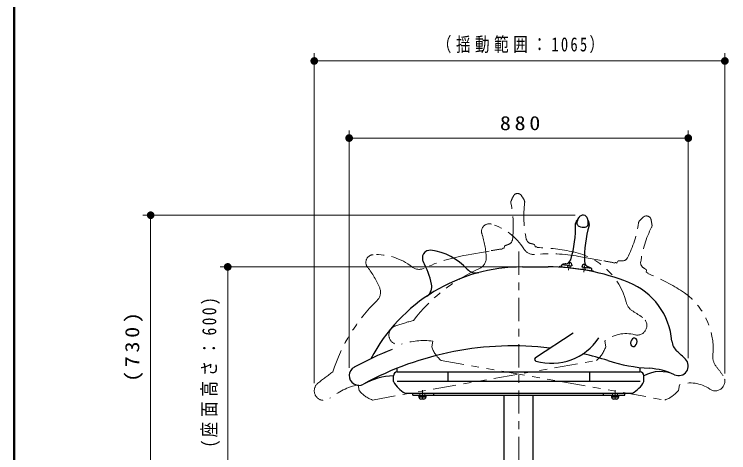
# Model space of a CAD drawing. Units: millimetres on the paper, scale 1:20. Extents: x -385 to 0, y 0 to 267.
# Drawn here: x -385 to -292.3, y 87.9 to 144.7 of the extents above; entities that cross this region are included whole.
import ezdxf

# ---------------------------------------------------------------- set-up
doc = ezdxf.new("R2010")
doc.units = ezdxf.units.MM
for name, pattern in [('USER1', [4.5, 2.5, -2]), ('USER2', [6, 3, -1, 1, -1]), ('USER3', [8, 3, -1, 1, -1, 1, -1])]:
    doc.linetypes.add(name, pattern=pattern)
doc.layers.add('LY_1', color=7, linetype='Continuous', lineweight=13)
doc.styles.add('ＭＳ ゴシック', font='')
doc.styles.get('ＭＳ ゴシック').set_extended_font_data('MS Gothic')

# ---------------------------------------------------------------- blocks, each defined once
blk = doc.blocks.new('filled_dot')
at = {"color": 0, "linetype": 'Continuous', "lineweight": -2, "const_width": 1.25}
blk.add_lwpolyline([(-0.625, 0, 1), (0.625, 0, 1)], format="xyb", close=True, dxfattribs=at)

msp = doc.modelspace()

# ---------------------------------------------------------------- linework, layer by layer
at = {"layer": 'LY_1', "lineweight": 50}
msp.add_line((-385, 267), (-385, 0), dxfattribs=at)
at = {"layer": 'LY_1'}
for p, q in [((-346.08, 96.935), (-346.08, 139.691)), ((-292.809, 98.175), (-292.809, 139.691)), ((-346.08, 138.691), (-292.809, 138.691)), ((-341.554, 98.884), (-341.554, 129.691)), ((-297.554, 100.143), (-297.554, 129.691)), ((-341.554, 128.691), (-297.554, 128.691)), ((-312.221, 118.691), (-368.306, 118.691)), ((-367.306, 82.127), (-367.306, 118.691)), ((-320.054, 111.99), (-358.306, 111.99)), ((-357.306, 82.127), (-357.306, 111.99))]:
    msp.add_line(p, q, dxfattribs=at)
at = {"layer": 'LY_1', "linetype": 'USER3'}
for p, q in [((-326.36, 113.525), (-323.109, 114.1)), ((-321.582, 114.41), (-321.423, 114.417)), ((-321.423, 114.417), (-321.393, 114.661)), ((-317.426, 114.59), (-317.477, 114.83)), ((-317.426, 114.59), (-317.267, 114.597)), ((-311.763, 113.351), (-308.512, 112.776)), ((-306.971, 112.544), (-306.819, 112.496)), ((-306.819, 112.496), (-306.707, 112.715)), ((-303.006, 111.288), (-302.971, 111.531)), ((-303.006, 111.288), (-302.853, 111.24)), ((-330.845, 101.631), (-330.714, 102.37)), ((-308.263, 101.631), (-308.393, 102.37)), ((-338.524, 94.732), (-309.474, 99.868)), ((-329.633, 99.868), (-300.584, 94.732)), ((-340.267, 95.973), (-340.397, 96.711)), ((-298.841, 95.973), (-298.711, 96.711))]:
    msp.add_line(p, q, dxfattribs=at)
at = {"layer": 'LY_1', "linetype": 'USER2'}
for p, q in [((-319.554, 113.969), (-319.554, 59.881)), ((-313.087, 111.559), (-312.96, 112.522)), ((-311.105, 111.296), (-310.977, 112.259)), ((-332.054, 94.989), (-332.054, 95.989)), ((-307.054, 94.989), (-307.054, 95.989))]:
    msp.add_line(p, q, dxfattribs=at)
at = {"layer": 'LY_1', "lineweight": 25}
for p, q in [((-314.036, 112.009), (-313.965, 112.244)), ((-313.926, 112.297), (-312.684, 112.132)), ((-312.666, 112.267), (-312.684, 112.132)), ((-319.054, 111.99), (-315.752, 111.99)), ((-314.195, 112.03), (-309.913, 111.462)), ((-311.327, 112.089), (-311.345, 111.955)), ((-310.103, 111.79), (-311.345, 111.955)), ((-310.071, 111.483), (-310.079, 111.729)), ((-317.385, 100.235), (-312.499, 103.436)), ((-335.304, 98.377), (-335.304, 98.859)), ((-335.304, 98.377), (-303.804, 98.377)), ((-328.736, 98.377), (-328.736, 97.127)), ((-310.372, 98.377), (-310.372, 97.127)), ((-303.804, 98.377), (-303.804, 98.948)), ((-335.804, 97.127), (-335.804, 97.877)), ((-303.304, 97.127), (-303.304, 97.877)), ((-303.804, 97.127), (-335.304, 97.127)), ((-334.304, 95.602), (-304.804, 95.602)), ((-333.304, 95.377), (-333.304, 95.602)), ((-330.554, 95.377), (-330.554, 95.602)), ((-308.554, 95.377), (-308.554, 95.602)), ((-305.804, 95.377), (-305.804, 95.602)), ((-333.304, 95.377), (-305.804, 95.377)), ((-332.579, 95.377), (-332.579, 95.277)), ((-331.529, 95.277), (-332.579, 95.277)), ((-332.514, 95.277), (-332.514, 95.152)), ((-332.514, 95.152), (-331.594, 95.152)), ((-332.504, 95.152), (-332.504, 95.102)), ((-331.854, 94.852), (-332.254, 94.852)), ((-332.057, 95.277), (-332.091, 95.152)), ((-332.017, 95.277), (-332.051, 95.152)), ((-331.604, 95.152), (-331.604, 95.102)), ((-331.594, 95.277), (-331.594, 95.152)), ((-331.529, 95.277), (-331.529, 95.377)), ((-321.429, 82.127), (-321.429, 95.377)), ((-317.679, 82.127), (-317.679, 95.377)), ((-307.579, 95.377), (-307.579, 95.277)), ((-306.529, 95.277), (-307.579, 95.277)), ((-307.514, 95.277), (-307.514, 95.152)), ((-307.514, 95.152), (-306.594, 95.152)), ((-307.504, 95.152), (-307.504, 95.102)), ((-306.854, 94.852), (-307.254, 94.852)), ((-307.057, 95.277), (-307.091, 95.152)), ((-307.017, 95.277), (-307.051, 95.152)), ((-306.604, 95.152), (-306.604, 95.102)), ((-306.594, 95.277), (-306.594, 95.152)), ((-306.529, 95.277), (-306.529, 95.377))]:
    msp.add_line(p, q, dxfattribs=at)
at = {"layer": 'LY_1', "linetype": 'USER1'}
for p, q in [((-313.219, 111.9), (-313.179, 112.198)), ((-312.872, 111.854), (-312.832, 112.152)), ((-311.236, 111.638), (-311.197, 111.935)), ((-310.889, 111.592), (-310.85, 111.889)), ((-332.379, 95.377), (-332.379, 95.602)), ((-331.729, 95.377), (-331.729, 95.602)), ((-307.379, 95.377), (-307.379, 95.602)), ((-306.729, 95.377), (-306.729, 95.602))]:
    msp.add_line(p, q, dxfattribs=at)
at = {"layer": 'LY_1', "linetype": 'USER3'}
for centre, radius, start, end in [((-319.698, 120.834), 0.664, 59.47426, 125.4724), ((-320.054, 120.357), 0.523, 155.35963, 191.91614), ((-300.036, 111.175), 22.547, 153.59608, 155.35963), ((-319.811, 120.993), 0.468, 125.4724, 153.59608), ((-319.598, 121.002), 0.468, 31.35058, 59.47426), ((-338.453, 109.515), 22.547, 29.58703, 31.35058), ((-319.302, 120.389), 0.523, 353.03052, 29.58703), ((-334.496, 117.309), 14.237, 352.78691, 11.91614), ((-304.651, 118.598), 14.237, 173.03052, 192.15975), ((-303.497, 117.607), 0.523, 135.30708, 171.86359), ((-287.841, 102.117), 22.547, 133.54353, 135.30708), ((-303.051, 118.121), 0.468, 105.41984, 133.54353), ((-302.999, 117.932), 0.664, 39.42171, 105.41984), ((-302.848, 118.056), 0.468, 11.29802, 39.42171), ((-324.498, 113.731), 22.547, 9.53447, 11.29802), ((-323.382, 116.583), 1, 73.14437, 201.60829), ((-325.274, 110.34), 7.524, 31.89357, 73.14437), ((-318.109, 119.696), 14.237, 332.73436, 351.86359), ((-289.63, 110.673), 14.237, 152.97797, 172.10719), ((-302.779, 117.379), 0.523, 332.97796, 9.53447), ((-335.117, 112.723), 11.354, 2.44483, 18.21174), ((-321.116, 115.616), 0.75, 287.44465, 352.31773), ((-317.835, 115.758), 0.75, 192.62893, 257.50201), ((-319.211, 109.551), 5.607, 72.72344, 77.50201), ((-318.21, 86.394), 28.136, 97.06005, 100.02628), ((-321.578, 114.32), 0.0901, 92.47333, 182.47414), ((-321.293, 114.649), 0.1, 112.22322, 173.01101), ((-319.211, 109.551), 5.607, 107.44465, 112.22322), ((-317.612, 115.108), 1.5, 211.89357, 274.79082), ((-317.575, 114.81), 0.1, 11.93565, 72.72344), ((-317.263, 114.507), 0.0901, 2.47252, 92.47333), ((-318.21, 86.394), 28.136, 78.17517, 87.88661), ((-338.383, 112.578), 1, 93.19693, 221.66085), ((-338.019, 106.064), 7.524, 51.94612, 93.19693), ((-322.492, 91.645), 22.219, 100.02628, 114.84337), ((-325.272, 113.143), 1.5, 293.98241, 2.44483), ((-315.631, 91.471), 22.219, 79.97372, 94.79082), ((-314.281, 105.162), 8.96, 14.70078, 78.17517), ((-306.12, 113.517), 0.75, 267.39209, 332.26517), ((-313.41, 85.07), 28.136, 77.00749, 79.97372), ((-306.999, 112.459), 0.0901, 72.42078, 162.42159), ((-306.618, 112.67), 0.1, 92.17066, 152.95845), ((-306.41, 107.167), 5.607, 87.39209, 92.17066), ((-302.989, 112.525), 0.75, 172.57638, 237.44946), ((-348.083, 104.927), 11.354, 22.49739, 38.2643), ((-332.457, 113.17), 1.5, 231.94612, 294.84337), ((-315.631, 91.471), 22.219, 113.98241, 142.3061), ((-306.41, 107.167), 5.607, 52.67089, 57.44946), ((-303.07, 111.546), 0.1, 351.8831, 52.67089), ((-302.881, 111.154), 0.0901, 342.41996, 72.42077), ((-313.41, 85.07), 28.136, 58.12261, 67.83406), ((-338.979, 108.698), 1.5, 314.03497, 22.49739), ((-303.283, 101.354), 8.96, 354.64822, 58.12261), ((-322.492, 91.645), 22.219, 134.03497, 162.35866), ((-303.679, 107.944), 2, 194.70078, 238.73669), ((-317.982, 84.385), 25.561, 55.41424, 58.73669), ((-321.797, 63.559), 43.039, 105.38187, 108.62638), ((-304.183, 104.4), 1.25, 254.96122, 55.41424), ((-335.144, 103.16), 1.25, 106.97226, 288.62638), ((-305.642, 98.966), 4.376, 74.96122, 128.95135), ((-331.879, 93.472), 8.974, 82.54261, 108.62638), ((-327.063, 102.933), 4, 198.99156, 230.00887), ((-312.045, 102.933), 4, 309.99113, 341.00844), ((-292.371, 100.331), 2, 174.64822, 218.68413), ((-318.713, 63.312), 43.039, 125.43443, 128.67893), ((-313.885, 83.105), 25.561, 35.36169, 38.68413), ((-294.059, 97.175), 1.25, 234.90866, 35.36169), ((-344.83, 95.935), 1.25, 127.02482, 308.67893), ((-338.44, 87.954), 8.974, 102.59516, 128.67893), ((-297.293, 92.571), 4.376, 54.90866, 108.89879), ((-337.16, 98.492), 4, 219.04412, 250.06142), ((-301.948, 98.492), 4, 289.93858, 320.95588)]:
    msp.add_arc(centre, radius, start, end, dxfattribs=at)
at = {"layer": 'LY_1', "lineweight": 25}
for centre, radius, start, end in [((-311.221, 118.027), 0.664, 49.44799, 115.44612), ((-311.655, 117.62), 0.523, 145.33335, 181.88986), ((-293.541, 105.093), 22.547, 143.56981, 145.33335), ((-311.515, 117.709), 0.5, 147.15374, 242.97583), ((-313.532, 119.011), 1.9, 327.15374, 340.06458), ((-311.305, 118.204), 0.468, 115.44612, 160.06458), ((-311.02, 117.644), 0.5, 281.91827, 17.74036), ((-311.094, 118.176), 0.468, 4.82953, 49.44799), ((-331.661, 110.147), 22.547, 19.56075, 21.3243), ((-308.734, 118.375), 1.9, 184.82952, 197.74036), ((-326.407, 117.133), 14.237, 342.76063, 1.88986), ((-311.175, 118.378), 1.25, 242.97583, 281.91827), ((-296.793, 113.206), 14.237, 163.00424, 182.13347), ((-310.908, 117.521), 0.523, 343.00424, 19.56075), ((-331.058, 113.15), 1, 83.17065, 211.63457), ((-331.834, 106.673), 7.524, 41.91984, 83.17065), ((-341.942, 107.305), 11.354, 12.47111, 28.23802), ((-313.869, 112.215), 0.1, 102.19694, 162.98473), ((-312.705, 106.832), 5.607, 97.41837, 102.19694), ((-313.526, 113.136), 0.75, 277.41837, 342.29145), ((-312.935, 112.302), 0.272, 352.44705, 125.34828), ((-311.058, 112.054), 0.272, 39.54583, 172.44705), ((-310.27, 112.704), 0.75, 182.60265, 247.47573), ((-319.054, 89.771), 22.219, 90, 152.33238), ((-325.12, 112.701), 1.5, 221.91984, 284.8171), ((-315.752, 83.854), 28.136, 68.14889, 90), ((-314.207, 111.941), 0.0901, 82.44705, 172.44786), ((-312.705, 106.832), 5.607, 62.69717, 67.47574), ((-310.179, 111.726), 0.1, 1.90938, 62.69717), ((-309.925, 111.373), 0.0901, 352.44624, 82.44705), ((-332.321, 109.433), 1.5, 304.00869, 12.47111), ((-308.615, 101.652), 8.96, 4.6745, 68.14889), ((-315.3, 106.938), 7.431, 254.26721, 325.98264), ((-304.308, 102.135), 0.726, 131.82134, 198.79792), ((-304.562, 102.419), 0.345, 18.79792, 131.82134), ((-304.922, 102.296), 0.726, 311.82134, 18.79792), ((-297.691, 102.545), 2, 184.6745, 228.71041), ((-320.266, 61.212), 43.039, 111.42068, 118.65266), ((-320.266, 61.212), 40.539, 83.2476, 118.65266), ((-304.669, 102.013), 0.345, 198.79792, 311.82134), ((-315.877, 81.837), 25.561, 45.38796, 48.71041), ((-317.248, 100.026), 0.25, 123.23171, 254.26722), ((-320.266, 61.212), 40.539, 72.35227, 77.10336), ((-301.276, 120.902), 22.099, 252.35227, 266.53809), ((-298.804, 99.143), 1.25, 244.93494, 45.38796), ((-340.304, 97.884), 1.25, 116.99854, 298.65266), ((-335.304, 97.877), 0.5, 90, 180), ((-303.804, 97.877), 0.5, 0, 90), ((-301.187, 94.047), 4.376, 64.93494, 118.92507), ((-303.156, 89.838), 9.022, 64.93494, 86.53808), ((-335.402, 88.912), 8.974, 92.56888, 118.65266), ((-332.306, 99.067), 4, 209.01784, 240.03514), ((-306.802, 99.067), 4, 299.96486, 330.98216), ((-332.254, 95.102), 0.25, 180, 270), ((-331.854, 95.102), 0.25, 270, 0), ((-307.254, 95.102), 0.25, 180, 270), ((-306.854, 95.102), 0.25, 270, 0)]:
    msp.add_arc(centre, radius, start, end, dxfattribs=at)

# ---------------------------------------------------------------- block references
at = {"layer": 'LY_1', "xscale": 0.4, "yscale": 0.4}
for p in [(-346.08, 138.691), (-341.554, 128.691)]:
    msp.add_blockref('filled_dot', p, dxfattribs=at)
for p, rotation in [((-292.809, 138.691), 180), ((-297.554, 128.691), 180), ((-367.306, 118.691), 270), ((-357.306, 111.99), 270)]:
    msp.add_blockref('filled_dot', p, dxfattribs=dict(at, rotation=rotation))

# ---------------------------------------------------------------- texts
at = {"layer": 'LY_1', "char_height": 1.833, "attachment_point": 8, "style": 'ＭＳ ゴシック'}
for s, insert in [('\\T1.32;\\W0.75;（揺動範囲：1065）', (-319.033, 139.691)), ('\\T1.33;\\W1.15;880', (-319.139, 129.691))]:
    msp.add_mtext(s, dxfattribs=dict(at, insert=insert))
at = {"layer": 'LY_1', "char_height": 1.833, "attachment_point": 8, "rotation": 90, "style": 'ＭＳ ゴシック'}
for s, insert in [('\\T1.32;\\W0.8;(座面高さ：600)', (-358.306, 98.475)), ('\\T1.33;\\W1.15;(730)', (-368.306, 101.84))]:
    msp.add_mtext(s, dxfattribs=dict(at, insert=insert))

doc.saveas('drawing.dxf')
